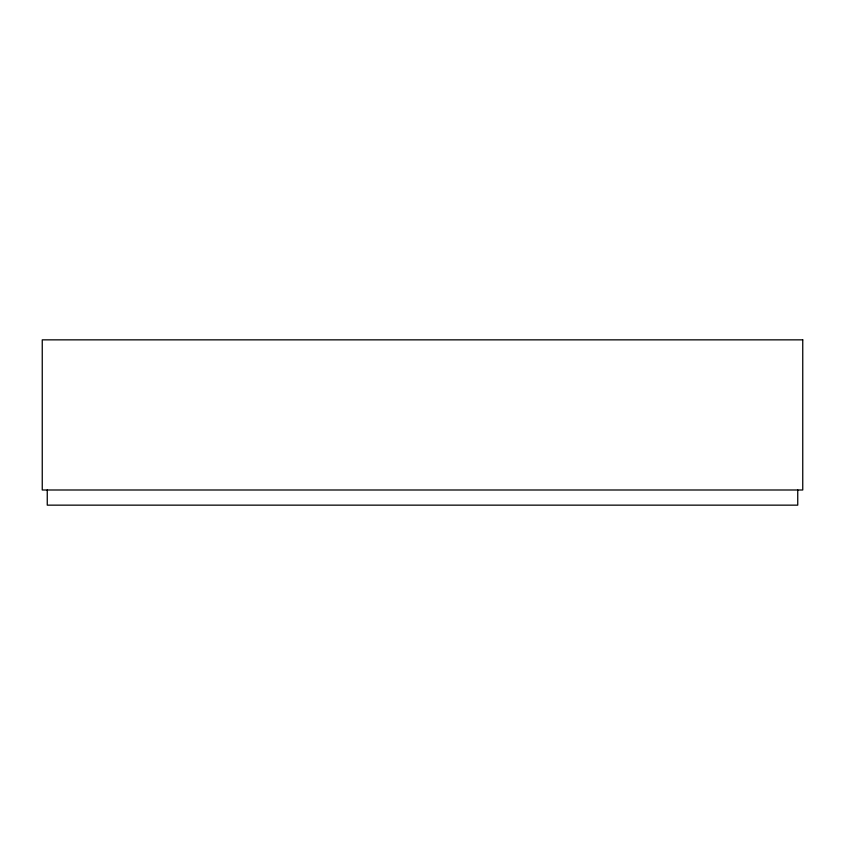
<?xml version="1.0" encoding="UTF-8"?>
<svg xmlns="http://www.w3.org/2000/svg" width="845" height="845" viewBox="0 0 845 845"><rect width="100%" height="100%" fill="white"/><g stroke="black" fill="none" stroke-linecap="round" stroke-linejoin="round"><path stroke-width="1.27" d="M797.743 489.994L797.743 505.152L47.257 505.152L47.257 489.994M802.75 339.848L42.25 339.848L42.25 489.994L802.75 489.994L802.75 339.848"/></g></svg>
